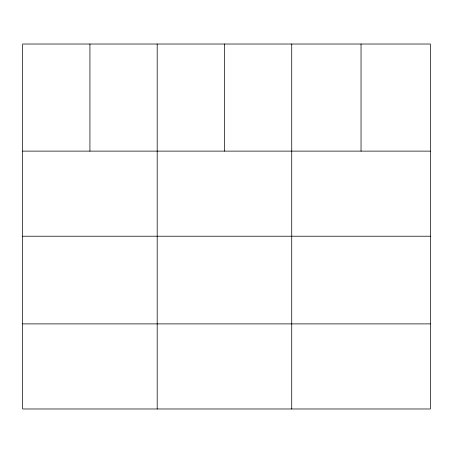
<?xml version="1.0" encoding="UTF-8"?>
<svg xmlns="http://www.w3.org/2000/svg" width="453" height="453" viewBox="0 0 453 453"><rect width="100%" height="100%" fill="white"/><g stroke="black" fill="none" stroke-linecap="round" stroke-linejoin="round"><path stroke-width="0.68" d="M430.35 151.121L430.35 408.98L22.65 408.98L22.65 44.02L430.35 44.02L430.35 151.121L22.65 151.121M22.65 236.217L430.35 236.217M22.65 323.889L430.35 323.889M361.041 44.02L361.041 151.121M291.732 44.02L291.732 408.98M224.462 44.02L224.462 151.121M157.191 44.02L157.191 408.98M89.921 44.02L89.921 151.121"/></g></svg>
